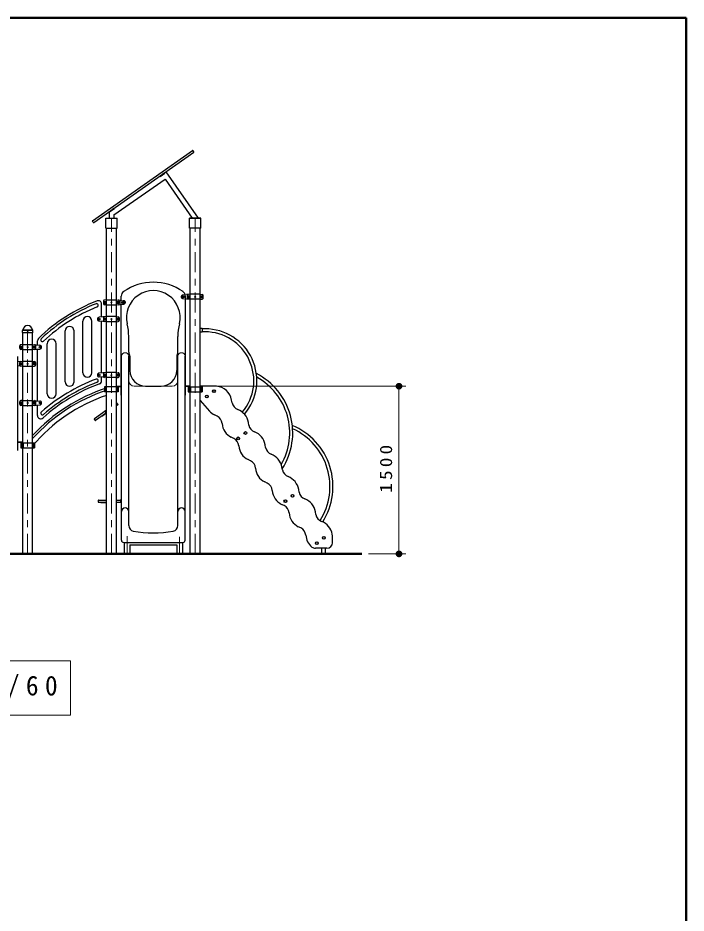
# Model space of a CAD drawing. Units: millimetres on the paper, scale 1:60. Extents: x -385 to 0, y -594 to 267.
# Drawn here: x -99.7 to 0, y -163.5 to -30 of the extents above; entities that cross this region are included whole.
import ezdxf

# ---------------------------------------------------------------- set-up
doc = ezdxf.new("R2010")
doc.units = ezdxf.units.MM
doc.linetypes.add('USER1', pattern=[4.5, 2.5, -2])
doc.linetypes.add('USER2', pattern=[6, 3, -1, 1, -1])
doc.layers.add('LY_1', color=7, linetype='Continuous', lineweight=25)
doc.styles.add('ＭＳ ゴシック', font='')
doc.styles.get('ＭＳ ゴシック').set_extended_font_data('MS Gothic')

# ---------------------------------------------------------------- blocks, each defined once
blk = doc.blocks.new('filled_dot')
at = {"color": 0, "linetype": 'Continuous', "lineweight": -2, "const_width": 1.25}
blk.add_lwpolyline([(-0.625, 0, 1), (0.625, 0, 1)], format="xyb", close=True, dxfattribs=at)

msp = doc.modelspace()

# ---------------------------------------------------------------- linework, layer by layer
at = {"layer": 'LY_1', "lineweight": 50}
for p, q in [((0, -30), (-385, -30)), ((0, -297), (0, -30)), ((-48.375, -109.927), (-186.111, -109.927))]:
    msp.add_line(p, q, dxfattribs=at)
at = {"layer": 'LY_1'}
for p, q in [((-88.589, -60.245), (-73.654, -49.787)), ((-88.408, -60.504), (-73.472, -50.046)), ((-73.46, -49.976), (-73.584, -49.799)), ((-77.645, -52.968), (-72.825, -59.852)), ((-85.403, -59.389), (-77.763, -54.04)), ((-77.763, -54.04), (-73.693, -59.852)), ((-86.606, -59.852), (-84.912, -59.852)), ((-86.606, -61.352), (-86.606, -59.852)), ((-86.115, -58.899), (-86.115, -59.852)), ((-85.403, -59.389), (-85.403, -59.852)), ((-84.912, -61.352), (-84.912, -59.852)), ((-74.106, -61.352), (-74.106, -59.852)), ((-72.412, -59.852), (-74.106, -59.852)), ((-72.412, -61.352), (-72.412, -59.852)), ((-88.477, -60.492), (-88.602, -60.314)), ((-86.606, -61.352), (-84.912, -61.352)), ((-86.501, -109.927), (-86.501, -61.352)), ((-85.016, -109.927), (-85.016, -61.352)), ((-72.412, -61.352), (-74.106, -61.352)), ((-74.001, -109.927), (-74.001, -61.352)), ((-72.516, -109.927), (-72.516, -61.352)), ((-86.526, -72.052), (-86.789, -72.075)), ((-86.526, -72.052), (-84.992, -72.052)), ((-84.992, -72.052), (-84.467, -72.098)), ((-84.301, -86.26), (-84.301, -71.496)), ((-75.151, -71.555), (-75.084, -71.517)), ((-75.151, -71.555), (-75.151, -71.632)), ((-75.151, -71.632), (-75.084, -71.671)), ((-75.084, -71.517), (-75.017, -71.555)), ((-75.084, -71.671), (-75.017, -71.632)), ((-75.017, -71.555), (-75.017, -71.632)), ((-74.717, -86.26), (-74.717, -71.496)), ((-74.026, -71.219), (-74.551, -71.264)), ((-74.026, -71.969), (-74.551, -71.923)), ((-72.492, -71.219), (-74.026, -71.219)), ((-72.492, -71.969), (-74.026, -71.969)), ((-72.492, -71.219), (-72.229, -71.242)), ((-72.492, -71.969), (-72.229, -71.946)), ((-87.217, -74.609), (-87.217, -72.675)), ((-86.526, -72.802), (-86.789, -72.779)), ((-86.526, -72.802), (-84.992, -72.802)), ((-84.992, -72.802), (-84.467, -72.756)), ((-84.001, -72.388), (-83.934, -72.35)), ((-84.001, -72.388), (-84.001, -72.465)), ((-84.001, -72.465), (-83.934, -72.504)), ((-83.934, -72.35), (-83.867, -72.388)), ((-83.934, -72.504), (-83.867, -72.465)), ((-83.867, -72.388), (-83.867, -72.465)), ((-87.051, -74.597), (-87.576, -74.636)), ((-86.526, -74.551), (-87.051, -74.597)), ((-84.992, -74.551), (-86.526, -74.551)), ((-84.992, -74.551), (-84.729, -74.574)), ((-90.009, -82.915), (-90.009, -75.213)), ((-88.676, -82.915), (-88.676, -75.213)), ((-87.051, -75.255), (-87.576, -75.217)), ((-87.217, -82.943), (-87.217, -75.243)), ((-86.526, -75.301), (-87.051, -75.255)), ((-84.992, -75.301), (-86.526, -75.301)), ((-84.992, -75.301), (-84.729, -75.278)), ((-99.033, -76.935), (-99.026, -76.605)), ((-99.033, -76.935), (-99.025, -76.943)), ((-97.493, -76.943), (-99.025, -76.943)), ((-99.006, -76.556), (-98.988, -76.538)), ((-99.001, -109.927), (-99.001, -76.943)), ((-97.512, -76.556), (-97.53, -76.538)), ((-97.516, -109.927), (-97.516, -76.943)), ((-97.493, -76.943), (-97.485, -76.935)), ((-97.485, -76.935), (-97.492, -76.605)), ((-92.676, -84.275), (-92.676, -76.666)), ((-91.342, -84.275), (-91.342, -76.666)), ((-72.199, -76.327), (-72.516, -76.327)), ((-72.199, -76.86), (-72.516, -76.86)), ((-72.199, -76.327), (-72.199, -76.86)), ((-71.783, -76.367), (-72.199, -76.367)), ((-71.783, -76.82), (-72.199, -76.82)), ((-99.026, -78.718), (-99.289, -78.741)), ((-99.026, -78.718), (-97.492, -78.718)), ((-97.492, -78.718), (-96.967, -78.764)), ((-96.967, -78.764), (-96.442, -78.802)), ((-96.801, -78.776), (-96.801, -78.151)), ((-95.342, -86.054), (-95.342, -78.587)), ((-94.009, -86.054), (-94.009, -78.587)), ((-83.176, -79.846), (-83.176, -77.525)), ((-75.842, -79.846), (-75.842, -77.525)), ((-99.026, -79.468), (-99.289, -79.445)), ((-99.026, -79.468), (-97.492, -79.468)), ((-97.492, -79.468), (-96.967, -79.422)), ((-96.967, -79.422), (-96.442, -79.383)), ((-96.801, -87.109), (-96.801, -79.41)), ((-99.717, -94.51), (-99.717, -80.49)), ((-99.026, -81.219), (-99.717, -81.279)), ((-97.492, -81.219), (-99.026, -81.219)), ((-97.492, -81.219), (-97.229, -81.242)), ((-84.259, -107.894), (-84.259, -80.469)), ((-83.176, -105.721), (-83.176, -80.469)), ((-83.009, -80.458), (-83.009, -82.594)), ((-76.009, -80.457), (-76.009, -82.594)), ((-75.842, -105.721), (-75.842, -80.469)), ((-74.759, -107.894), (-74.759, -80.469)), ((-99.026, -81.969), (-99.717, -81.908)), ((-97.492, -81.969), (-99.026, -81.969)), ((-97.492, -81.969), (-97.229, -81.946)), ((-87.051, -82.93), (-87.576, -82.969)), ((-87.051, -83.589), (-87.576, -83.55)), ((-87.217, -84.107), (-87.217, -83.576)), ((-86.526, -82.885), (-87.051, -82.93)), ((-86.526, -83.635), (-87.051, -83.589)), ((-84.992, -82.885), (-86.526, -82.885)), ((-84.992, -83.635), (-86.526, -83.635)), ((-84.992, -82.885), (-84.729, -82.908)), ((-84.992, -83.635), (-84.729, -83.611)), ((-86.789, -85.027), (-86.789, -85.777)), ((-84.729, -85.027), (-86.789, -85.027)), ((-86.651, -85.027), (-86.651, -85.777)), ((-85.064, -85.027), (-85.064, -85.777)), ((-85.017, -84.927), (-84.301, -84.927)), ((-85.017, -84.965), (-84.301, -84.965)), ((-84.907, -85.027), (-84.907, -85.777)), ((-84.858, -85.027), (-84.858, -85.777)), ((-84.729, -85.027), (-84.729, -85.777)), ((-80.676, -84.927), (-78.342, -84.927)), ((-74.002, -84.927), (-74.717, -84.927)), ((-74.002, -84.965), (-74.717, -84.965)), ((-74.289, -85.027), (-74.289, -85.777)), ((-74.289, -85.027), (-72.229, -85.027)), ((-74.16, -85.027), (-74.16, -85.777)), ((-74.111, -85.027), (-74.111, -85.777)), ((-73.954, -85.027), (-73.954, -85.777)), ((-70.077, -84.927), (-72.516, -84.927)), ((-72.367, -85.027), (-72.367, -85.777)), ((-72.229, -85.027), (-72.229, -85.777)), ((-84.729, -85.777), (-86.789, -85.777)), ((-74.289, -85.777), (-72.229, -85.777)), ((-99.026, -87.051), (-99.289, -87.074)), ((-99.026, -87.801), (-99.289, -87.778)), ((-99.026, -87.051), (-97.492, -87.051)), ((-99.026, -87.801), (-97.492, -87.801)), ((-97.492, -87.051), (-96.967, -87.097)), ((-97.492, -87.801), (-96.967, -87.755)), ((-96.967, -87.097), (-96.442, -87.136)), ((-96.967, -87.755), (-96.442, -87.717)), ((-96.801, -89.282), (-96.801, -87.743)), ((-84.973, -87.44), (-85.017, -87.47)), ((-84.792, -87.7), (-85.017, -87.857)), ((-84.904, -87.452), (-84.779, -87.63)), ((-72.516, -87.072), (-71.129, -88.63)), ((-67.743, -87.395), (-67.816, -86.985)), ((-86.502, -88.51), (-88.305, -89.773)), ((-86.502, -88.897), (-88.123, -90.032)), ((-87.208, -89.392), (-87.178, -89.435)), ((-86.502, -88.962), (-87.178, -89.435)), ((-86.694, -88.706), (-86.57, -88.884)), ((-69.994, -89.394), (-70.368, -89.21)), ((-88.317, -89.842), (-88.193, -90.02)), ((-65.243, -90.728), (-65.316, -90.318)), ((-99.001, -93.26), (-99.717, -93.26)), ((-99.001, -93.299), (-99.717, -93.299)), ((-99.289, -93.36), (-99.289, -94.11)), ((-99.289, -93.36), (-97.229, -93.36)), ((-99.16, -93.36), (-99.16, -94.11)), ((-99.111, -93.36), (-99.111, -94.11)), ((-98.954, -93.36), (-98.954, -94.11)), ((-97.367, -93.36), (-97.367, -94.11)), ((-97.229, -93.36), (-97.229, -94.11)), ((-67.494, -92.727), (-67.868, -92.543)), ((-99.289, -94.11), (-97.229, -94.11)), ((-62.743, -94.062), (-62.816, -93.651)), ((-64.994, -96.061), (-65.368, -95.876)), ((-60.243, -97.395), (-60.316, -96.985)), ((-62.494, -99.394), (-62.868, -99.21)), ((-57.743, -100.728), (-57.816, -100.318)), ((-87.742, -101.969), (-87.742, -102.185)), ((-87.692, -101.919), (-86.502, -101.919)), ((-87.692, -102.235), (-86.502, -102.235)), ((-87.326, -102.235), (-87.326, -102.289)), ((-87.326, -102.289), (-86.502, -102.289)), ((-85.017, -101.919), (-84.459, -101.919)), ((-85.017, -102.235), (-84.459, -102.235)), ((-84.409, -101.969), (-84.409, -102.185)), ((-59.994, -102.727), (-60.368, -102.543)), ((-55.243, -104.062), (-55.316, -103.651)), ((-57.494, -106.061), (-57.868, -105.876)), ((-52.772, -108.26), (-52.772, -107.489)), ((-83.926, -108.227), (-75.092, -108.227)), ((-83.842, -108.227), (-83.842, -109.927)), ((-83.009, -108.592), (-76.009, -108.592)), ((-83.009, -108.592), (-83.009, -109.927)), ((-76.009, -108.592), (-76.009, -109.927)), ((-75.176, -108.227), (-75.176, -109.927)), ((-53.605, -109.094), (-55.314, -109.094)), ((-54.367, -109.927), (-54.367, -109.094)), ((-53.801, -109.927), (-53.801, -109.094))]:
    msp.add_line(p, q, dxfattribs=at)
at = {"layer": 'LY_1', "linetype": 'USER1', "lineweight": 13}
for p, q in [((-77.868, -53.124), (-78.551, -53.602)), ((-78.493, -53.684), (-77.811, -53.206)), ((-78.046, -53.248), (-77.988, -53.33)), ((-77.811, -53.206), (-77.868, -53.124)), ((-78.551, -53.602), (-78.493, -53.684)), ((-78.373, -53.478), (-78.316, -53.56)), ((-85.377, -58.382), (-86.06, -58.86)), ((-86.002, -58.942), (-85.32, -58.464)), ((-85.882, -58.736), (-85.825, -58.818)), ((-85.554, -58.506), (-85.497, -58.588)), ((-85.32, -58.464), (-85.377, -58.382)), ((-86.536, -59.927), (-84.982, -59.927)), ((-86.06, -58.86), (-86.002, -58.942)), ((-72.482, -59.927), (-74.036, -59.927)), ((-86.509, -72.069), (-86.509, -72.785)), ((-85.009, -72.069), (-85.009, -72.785)), ((-74.551, -71.264), (-75.076, -71.303)), ((-74.551, -71.923), (-75.076, -71.884)), ((-74.009, -71.235), (-74.009, -71.952)), ((-72.509, -71.235), (-72.509, -71.952)), ((-84.467, -72.098), (-83.942, -72.137)), ((-84.467, -72.756), (-83.942, -72.717)), ((-97.517, -76.594), (-99.001, -76.594))]:
    msp.add_line(p, q, dxfattribs=at)
at = {"layer": 'LY_1', "linetype": 'USER2', "lineweight": 13}
for p, q in [((-85.759, -109.927), (-85.759, -59.927)), ((-73.259, -109.927), (-73.259, -59.927)), ((-98.259, -109.927), (-98.259, -76.594)), ((-83.426, -107.301), (-83.426, -109.927)), ((-75.592, -107.395), (-75.592, -109.927))]:
    msp.add_line(p, q, dxfattribs=at)
at = {"layer": 'LY_1', "lineweight": 13}
for p, q in [((-74.063, -71.44), (-74.371, -71.44)), ((-74.371, -71.748), (-74.371, -71.44)), ((-74.063, -71.748), (-74.371, -71.748)), ((-72.455, -71.44), (-72.147, -71.44)), ((-72.455, -71.748), (-72.147, -71.748)), ((-72.147, -71.748), (-72.147, -71.44)), ((-86.563, -72.273), (-86.871, -72.273)), ((-86.871, -72.581), (-86.871, -72.273)), ((-86.563, -72.581), (-86.871, -72.581)), ((-84.955, -72.273), (-84.647, -72.273)), ((-84.955, -72.581), (-84.647, -72.581)), ((-84.647, -72.581), (-84.647, -72.273)), ((-86.871, -75.08), (-86.871, -74.772)), ((-86.563, -74.772), (-86.871, -74.772)), ((-86.563, -75.08), (-86.871, -75.08)), ((-84.955, -74.772), (-84.647, -74.772)), ((-84.955, -75.08), (-84.647, -75.08)), ((-84.647, -75.08), (-84.647, -74.772)), ((-97.515, -76.585), (-99.004, -76.585)), ((-97.545, -76.527), (-98.971, -76.527)), ((-99.371, -79.247), (-99.371, -78.939)), ((-99.063, -78.939), (-99.371, -78.939)), ((-99.063, -79.247), (-99.371, -79.247)), ((-97.455, -78.939), (-97.147, -78.939)), ((-97.455, -79.247), (-97.147, -79.247)), ((-97.147, -79.247), (-97.147, -78.939)), ((-99.063, -81.44), (-99.371, -81.44)), ((-99.371, -81.748), (-99.371, -81.44)), ((-99.063, -81.748), (-99.371, -81.748)), ((-97.455, -81.44), (-97.147, -81.44)), ((-97.455, -81.748), (-97.147, -81.748)), ((-97.147, -81.748), (-97.147, -81.44)), ((-86.871, -83.414), (-86.871, -83.105)), ((-86.563, -83.105), (-86.871, -83.105)), ((-86.563, -83.414), (-86.871, -83.414)), ((-84.955, -83.105), (-84.647, -83.105)), ((-84.955, -83.414), (-84.647, -83.414)), ((-84.647, -83.414), (-84.647, -83.105)), ((-82.342, -84.927), (-76.676, -84.927)), ((-72.259, -84.927), (-41.846, -84.927)), ((-42.846, -84.927), (-42.846, -109.927)), ((-99.371, -87.58), (-99.371, -87.272)), ((-99.063, -87.272), (-99.371, -87.272)), ((-99.063, -87.58), (-99.371, -87.58)), ((-97.455, -87.272), (-97.147, -87.272)), ((-97.455, -87.58), (-97.147, -87.58)), ((-97.147, -87.58), (-97.147, -87.272)), ((-47.375, -109.927), (-41.846, -109.927)), ((-91.843, -125.86), (-142.643, -125.86)), ((-91.843, -133.994), (-91.843, -125.86)), ((-142.643, -133.994), (-91.843, -133.994))]:
    msp.add_line(p, q, dxfattribs=at)
for centre, radius in [((-75.084, -71.594), 0.2), ((-75.084, -71.594), 0.0917), ((-74.217, -71.594), 0.154), ((-74.217, -71.594), 0.0833), ((-73.259, -71.594), 0.0833), ((-72.301, -71.594), 0.154), ((-72.301, -71.594), 0.0833), ((-86.717, -72.427), 0.154), ((-86.717, -72.427), 0.0833), ((-85.759, -72.427), 0.0833), ((-84.801, -72.427), 0.154), ((-84.801, -72.427), 0.0833), ((-83.934, -72.427), 0.2), ((-83.934, -72.427), 0.0917), ((-86.717, -74.926), 0.154), ((-86.717, -74.926), 0.0833), ((-85.759, -74.926), 0.0833), ((-84.801, -74.926), 0.154), ((-84.801, -74.926), 0.0833), ((-99.217, -79.093), 0.154), ((-99.217, -79.093), 0.0833), ((-98.259, -79.093), 0.0833), ((-97.301, -79.093), 0.154), ((-97.301, -79.093), 0.0833), ((-99.217, -81.594), 0.154), ((-99.217, -81.594), 0.0833), ((-98.259, -81.594), 0.0833), ((-97.301, -81.594), 0.154), ((-97.301, -81.594), 0.0833), ((-86.717, -83.26), 0.154), ((-86.717, -83.26), 0.0833), ((-85.759, -83.26), 0.0833), ((-84.801, -83.26), 0.154), ((-84.801, -83.26), 0.0833), ((-71.524, -86.452), 0.142), ((-70.457, -85.652), 0.142), ((-99.217, -87.426), 0.154), ((-99.217, -87.426), 0.0833), ((-98.259, -87.426), 0.0833), ((-97.301, -87.426), 0.154), ((-97.301, -87.426), 0.0833), ((-65.769, -91.902), 0.142), ((-66.836, -92.702), 0.142), ((-58.738, -101.277), 0.142), ((-59.805, -102.077), 0.142), ((-54.051, -107.527), 0.142), ((-55.117, -108.327), 0.142)]:
    msp.add_circle(centre, radius, dxfattribs=at)
at = {"layer": 'LY_1'}
for centre, radius in [((-75.084, -71.594), 0.175), ((-83.934, -72.427), 0.175), ((-87.592, -74.926), 0.125), ((-98.259, -76.81), 0.05), ((-96.426, -79.093), 0.125), ((-87.592, -83.26), 0.125), ((-71.524, -86.452), 0.208), ((-70.457, -85.652), 0.208), ((-96.426, -87.426), 0.125), ((-65.769, -91.902), 0.208), ((-66.836, -92.702), 0.208), ((-58.738, -101.277), 0.208), ((-59.805, -102.077), 0.208), ((-55.117, -108.327), 0.208), ((-54.051, -107.527), 0.208)]:
    msp.add_circle(centre, radius, dxfattribs=at)
at = {"layer": 'LY_1', "linetype": 'USER1', "lineweight": 13}
for centre, radius in [((-75.092, -71.594), 0.125), ((-75.084, -71.594), 0.104), ((-83.926, -72.427), 0.125), ((-83.934, -72.427), 0.104)]:
    msp.add_circle(centre, radius, dxfattribs=at)
at = {"layer": 'LY_1'}
for centre, radius, start, end in [((-73.625, -49.828), 0.05, 35, 125), ((-73.501, -50.005), 0.05, 305, 35), ((-88.561, -60.286), 0.05, 125, 215), ((-88.436, -60.463), 0.05, 215, 305), ((-79.509, -77.215), 7.788, 55.31079, 124.68922), ((-79.509, -74.677), 4, 346.64882, 193.35118), ((-86.774, -72.241), 0.167, 95, 163.80375), ((-84.744, -72.241), 0.167, 16.19625, 85), ((-83.467, -71.496), 0.833, 123.36701, 180), ((-75.551, -71.496), 0.833, 0, 56.63299), ((-73.634, -71.594), 0.833, 163.80375, 196.19625), ((-74.274, -71.408), 0.167, 95, 163.80375), ((-74.274, -71.78), 0.167, 196.19625, 265), ((-72.244, -71.408), 0.167, 16.19625, 85), ((-72.244, -71.78), 0.167, 275, 343.80375), ((-72.884, -71.594), 0.833, 343.80375, 16.19625), ((-78.661, -96.334), 25.833, 110.94656, 134.13193), ((-78.661, -96.334), 25.5, 111.62794, 133.52807), ((-78.661, -96.334), 25, 111.62794, 133.52807), ((-87.967, -72.862), 0.25, 291.62794, 111.62794), ((-87.717, -72.675), 0.5, 0, 110.94656), ((-86.134, -72.427), 0.833, 163.80375, 196.19625), ((-86.774, -72.613), 0.167, 196.19625, 265), ((-84.744, -72.613), 0.167, 275, 343.80375), ((-85.384, -72.427), 0.833, 343.80375, 16.19625), ((-89.342, -75.213), 0.667, 0, 180), ((-87.551, -74.926), 0.291, 95, 265), ((-86.134, -74.926), 0.833, 163.80375, 196.19625), ((-86.774, -74.74), 0.167, 95, 163.80375), ((-84.744, -74.74), 0.167, 16.19625, 85), ((-85.384, -74.926), 0.833, 343.80375, 16.19625), ((-98.259, -76.594), 0.72, 90, 173.3676), ((-98.259, -76.594), 0.72, 6.6324, 90), ((-92.009, -76.666), 0.667, 0, 180), ((-86.774, -75.112), 0.167, 196.19625, 265), ((-84.744, -75.112), 0.167, 275, 343.80375), ((-91.509, -77.525), 8.333, 0, 13.35118), ((-67.509, -77.525), 8.333, 166.64882, 180), ((-98.956, -76.606), 0.07, 135, 178.99605), ((-99.021, -76.505), 0.0467, 315, 353.3676), ((-97.497, -76.505), 0.0467, 186.6324, 225), ((-97.562, -76.606), 0.07, 1.00395, 45), ((-71.783, -84.094), 7.727, 319.59389, 90), ((-71.783, -84.094), 7.273, 319.78598, 90), ((-99.274, -78.907), 0.167, 95, 163.80375), ((-97.244, -78.907), 0.167, 16.19625, 85), ((-96.301, -78.151), 0.5, 134.13193, 180), ((-96.051, -78.027), 0.25, 133.52807, 313.52807), ((-94.676, -78.587), 0.667, 0, 180), ((-98.634, -79.093), 0.833, 163.80375, 196.19625), ((-99.274, -79.279), 0.167, 196.19625, 265), ((-97.244, -79.279), 0.167, 275, 343.80375), ((-97.884, -79.093), 0.833, 343.80375, 16.19625), ((-96.467, -79.093), 0.291, 275, 85), ((-82.676, -79.846), 0.5, 180, 210.45035), ((-83.717, -80.458), 0.708, 0, 30.45035), ((-75.301, -80.458), 0.708, 149.54965, 180), ((-76.342, -79.846), 0.5, 329.54965, 0), ((-98.634, -81.594), 0.833, 163.80375, 196.19625), ((-99.274, -81.408), 0.167, 95, 163.80375), ((-97.244, -81.408), 0.167, 16.19625, 85), ((-97.884, -81.594), 0.833, 343.80375, 16.19625), ((-99.274, -81.779), 0.167, 196.19625, 265), ((-97.244, -81.779), 0.167, 275, 343.80375), ((-80.676, -82.594), 2.333, 180, 270), ((-78.342, -82.594), 2.333, 270, 0), ((-78.661, -108.834), 26.667, 110.62806, 131.16987), ((-89.342, -82.915), 0.667, 180, 0), ((-87.967, -84.111), 0.25, 290.62806, 110.62806), ((-87.551, -83.26), 0.291, 95, 265), ((-86.134, -83.26), 0.833, 163.80375, 196.19625), ((-86.774, -83.074), 0.167, 95, 163.80375), ((-86.774, -83.445), 0.167, 196.19625, 265), ((-84.744, -83.074), 0.167, 16.19625, 85), ((-84.744, -83.445), 0.167, 275, 343.80375), ((-85.384, -83.26), 0.833, 343.80375, 16.19625), ((-68.593, -91.878), 9.893, 327.25471, 63.16398), ((-68.593, -91.878), 9.44, 330.01625, 61.38785), ((-78.62, -109.648), 25.672, 107.87885, 137.39717), ((-78.661, -108.834), 25.833, 110.11596, 132.05708), ((-78.661, -108.834), 26.167, 110.62806, 131.16987), ((-92.009, -84.275), 0.667, 180, 0), ((-87.717, -84.107), 0.5, 290.11596, 0), ((-70.278, -87.419), 2.5, 10, 85.39926), ((-78.62, -109.648), 25.356, 108.10983, 138.18111), ((-78.62, -109.648), 24.644, 108.65178, 140.06539), ((-94.676, -86.054), 0.667, 180, 0), ((-98.634, -87.426), 0.833, 163.80375, 196.19625), ((-99.274, -87.24), 0.167, 95, 163.80375), ((-99.274, -87.612), 0.167, 196.19625, 265), ((-97.244, -87.24), 0.167, 16.19625, 85), ((-97.244, -87.612), 0.167, 275, 343.80375), ((-97.884, -87.426), 0.833, 343.80375, 16.19625), ((-96.467, -87.426), 0.291, 275, 85), ((-84.945, -87.481), 0.05, 35, 125), ((-84.82, -87.659), 0.05, 305, 35), ((-66.43, -87.163), 1.333, 190, 249.42056), ((-96.301, -89.282), 0.5, 180, 312.05708), ((-96.051, -88.949), 0.25, 131.16987, 311.16987), ((-86.735, -88.735), 0.05, 35, 125), ((-86.611, -88.912), 0.05, 305, 35), ((-69.262, -86.968), 2.5, 221.68267, 243.73979), ((-70.584, -90.59), 1.333, 4.31923, 63.7398), ((-67.778, -90.752), 2.5, 10, 69.42056), ((-88.276, -89.814), 0.05, 125, 215), ((-88.152, -89.991), 0.05, 215, 305), ((-66.762, -90.301), 2.5, 184.31923, 243.73979), ((-63.93, -90.497), 1.333, 190, 249.42056), ((-62.588, -99.885), 9.893, 327.80995, 67.25516), ((-65.278, -94.085), 2.5, 10, 69.42056), ((-62.588, -99.885), 9.44, 327.44918, 65.79848), ((-68.084, -93.923), 1.333, 4.31923, 63.7398), ((-64.262, -93.635), 2.5, 184.31923, 243.73979), ((-61.43, -93.83), 1.333, 190, 249.42056), ((-65.584, -97.257), 1.333, 4.31923, 63.7398), ((-62.778, -97.419), 2.5, 10, 69.42056), ((-61.762, -96.968), 2.5, 184.31923, 243.73979), ((-58.93, -97.163), 1.333, 190, 249.42056), ((-60.278, -100.752), 2.5, 10, 69.42056), ((-63.084, -100.59), 1.333, 4.31923, 63.7398), ((-59.262, -100.301), 2.5, 184.31923, 243.73979), ((-56.43, -100.497), 1.333, 190, 249.42056), ((-87.692, -101.969), 0.05, 90, 180), ((-87.692, -102.185), 0.05, 180, 270), ((-84.459, -101.969), 0.05, 0, 90), ((-84.459, -102.185), 0.05, 270, 0), ((-60.584, -103.923), 1.333, 4.31923, 63.7398), ((-57.778, -104.085), 2.5, 10, 69.42056), ((-83.717, -103.624), 0.542, 0, 180), ((-75.301, -103.624), 0.542, 0, 180), ((-56.762, -103.635), 2.5, 184.31923, 243.73979), ((-53.93, -103.83), 1.333, 190, 249.42056), ((-55.278, -107.419), 2.5, 9.82779, 69.42056), ((-82.342, -105.721), 0.833, 180, 259.69155), ((-79.509, -90.144), 16.667, 259.69155, 280.30845), ((-76.676, -105.721), 0.833, 280.30845, 0), ((-58.084, -107.257), 1.333, 4.31923, 63.7398), ((-83.926, -107.894), 0.333, 180, 270), ((-75.092, -107.894), 0.333, 270, 0), ((-54.262, -106.968), 2.5, 184.31923, 230.84364), ((-55.683, -107.489), 2.912, 0, 9.82779), ((-55.314, -108.26), 0.833, 230.84364, 270), ((-53.605, -108.26), 0.833, 270, 0)]:
    msp.add_arc(centre, radius, start, end, dxfattribs=at)
at = {"layer": 'LY_1', "linetype": 'USER1', "lineweight": 13}
for centre, radius, start, end in [((-84.992, -72.069), 0.0167, 88.01112, 180), ((-75.051, -71.594), 0.291, 95, 265), ((-74.026, -71.235), 0.0167, 0, 91.98888), ((-74.026, -71.952), 0.0167, 270, 0), ((-84.992, -72.785), 0.0167, 180, 270), ((-83.967, -72.427), 0.291, 275, 85)]:
    msp.add_arc(centre, radius, start, end, dxfattribs=at)
at = {"layer": 'LY_1', "lineweight": 13}
for centre, radius, start, end in [((-76.197, -71.594), 2.139, 355.87048, 4.12952), ((-70.321, -71.594), 2.139, 175.87048, 184.12952), ((-88.697, -72.427), 2.139, 355.87048, 4.12952), ((-82.821, -72.427), 2.139, 175.87048, 184.12952), ((-88.697, -74.926), 2.139, 355.87048, 4.12952), ((-82.821, -74.926), 2.139, 175.87048, 184.12952), ((-101.197, -79.093), 2.139, 355.87048, 4.12952), ((-95.321, -79.093), 2.139, 175.87048, 184.12952), ((-83.717, -80.469), 0.542, 0, 180), ((-75.301, -80.469), 0.542, 0, 180), ((-101.197, -81.594), 2.139, 355.87048, 4.12952), ((-95.321, -81.594), 2.139, 175.87048, 184.12952), ((-88.697, -83.26), 2.139, 355.87048, 4.12952), ((-82.821, -83.26), 2.139, 175.87048, 184.12952), ((-82.342, -84.094), 0.833, 180, 270), ((-76.676, -84.094), 0.833, 270, 0), ((-101.197, -87.426), 2.139, 355.87048, 4.12952), ((-95.321, -87.426), 2.139, 175.87048, 184.12952)]:
    msp.add_arc(centre, radius, start, end, dxfattribs=at)

# ---------------------------------------------------------------- block references
at = {"layer": 'LY_1', "lineweight": 13, "xscale": 0.4, "yscale": 0.4}
for p, rotation in [((-42.846, -84.927), 270), ((-42.846, -109.927), 90)]:
    msp.add_blockref('filled_dot', p, dxfattribs=dict(at, rotation=rotation))

# ---------------------------------------------------------------- texts
at = {"layer": 'LY_1', "insert": (-43.846, -97.006), "char_height": 1.833, "attachment_point": 8, "rotation": 90, "style": 'ＭＳ ゴシック'}
msp.add_mtext('\\T1.33;\\W1.15;1500', dxfattribs=at)
at = {"layer": 'LY_1', "insert": (-141.243, -129.927), "char_height": 2.933, "attachment_point": 4, "style": 'ＭＳ ゴシック'}
msp.add_mtext('\\T1.5;\\W0.95;B視立面図\u3000S=1/60', dxfattribs=at)

doc.saveas('drawing.dxf')
